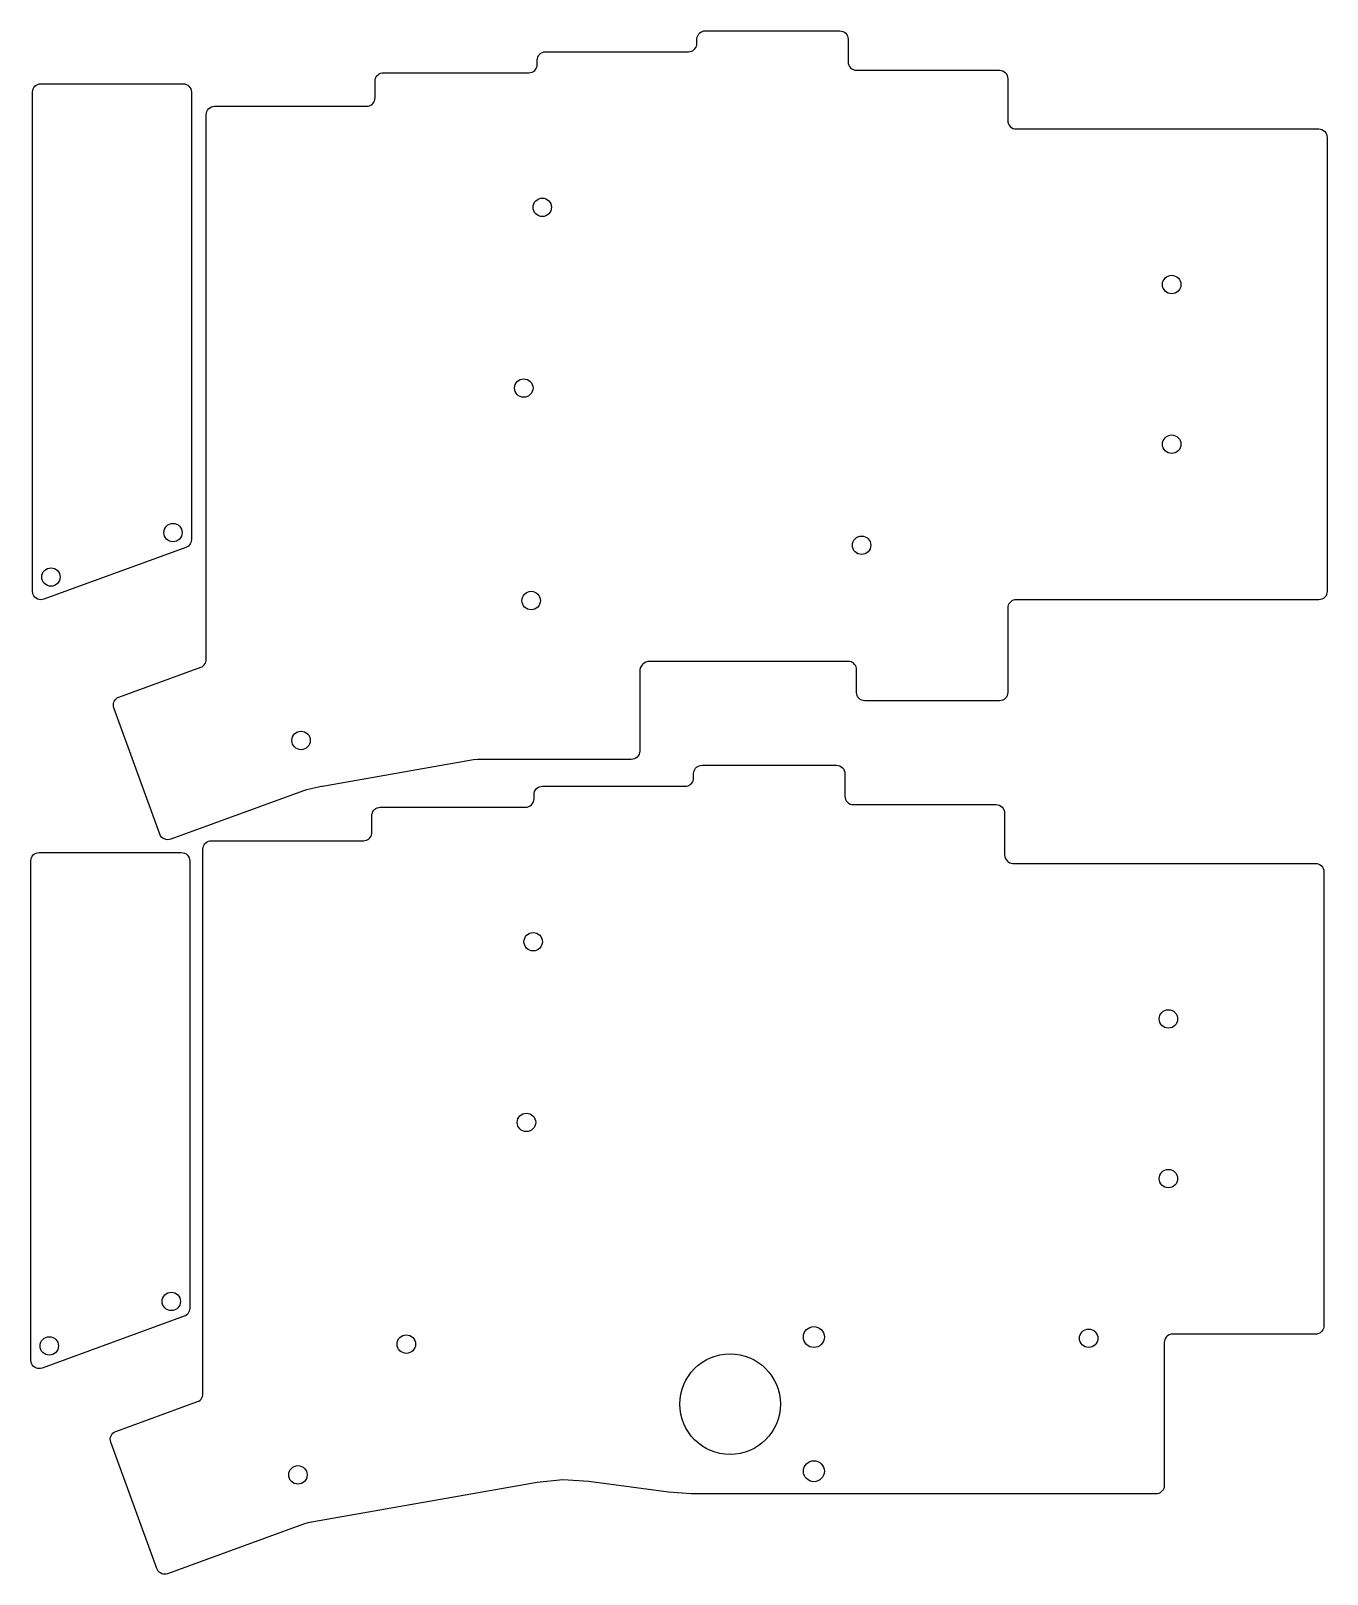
# Model space of a CAD drawing. Header units: inches. Extents: x 1 to 156, y 111 to 295.
import ezdxf

# ---------------------------------------------------------------- set-up
doc = ezdxf.new("R2010")
doc.units = ezdxf.units.IN
doc.header["$MEASUREMENT"] = 0

# ---------------------------------------------------------------- blocks, each defined once
blk = doc.blocks.new('block 2')
at = {"color": 7, "lineweight": 25, "true_color": 0xffffff}
blk.add_open_spline([(125.97, 139.52), (125.97, 138.91), (126.46, 138.42), (127.07, 138.42), (127.67, 138.42), (128.17, 138.91), (128.17, 139.52), (128.17, 140.12), (127.67, 140.62), (127.07, 140.62), (126.46, 140.62), (125.97, 140.12), (125.97, 139.52), (125.97, 139.52), (125.97, 139.52), (125.97, 139.52), (125.97, 139.52), (125.97, 139.52), (125.97, 139.52)], degree=3, knots=[0, 0, 0, 0, 1, 1, 1, 2, 2, 2, 3, 3, 3, 4, 4, 4, 5, 5, 5, 6, 6, 6, 6], dxfattribs=at)
blk = doc.blocks.new('block 3')
at = {"color": 7, "lineweight": 25, "true_color": 0xffffff}
for points in [[(78.93, 205.38), (79.1, 205.39), (79.27, 205.44), (79.43, 205.51), (79.57, 205.61), (79.7, 205.74), (79.8, 205.88), (79.87, 206.04), (79.92, 206.21), (79.93, 206.38)], [(79.93, 206.88), (79.95, 207.05), (79.99, 207.22), (80.06, 207.38), (80.16, 207.52), (80.29, 207.65), (80.43, 207.75), (80.59, 207.82), (80.76, 207.86), (80.93, 207.88)], [(79.93, 206.38), (79.93, 206.88)], [(80.93, 207.88), (96.98, 207.88)], [(96.98, 207.88), (97.18, 207.86), (97.37, 207.8), (97.54, 207.71), (97.69, 207.59), (97.82, 207.44), (97.91, 207.26), (97.97, 207.07), (97.98, 206.88)], [(97.98, 206.88), (97.98, 204.18)], [(60.88, 204.38), (60.9, 204.57), (60.95, 204.76), (61.05, 204.93), (61.17, 205.09), (61.32, 205.21), (61.49, 205.3), (61.68, 205.36), (61.88, 205.38)], [(60.88, 203.88), (60.88, 204.38)], [(61.88, 205.38), (78.93, 205.38)], [(41.53, 201.88), (41.54, 202.05), (41.59, 202.22), (41.66, 202.38), (41.76, 202.52), (41.88, 202.64), (42.02, 202.74), (42.18, 202.82), (42.35, 202.86), (42.53, 202.88)], [(42.53, 202.88), (59.88, 202.88)], [(59.88, 202.88), (60.07, 202.9), (60.26, 202.95), (60.43, 203.05), (60.58, 203.17), (60.71, 203.32), (60.8, 203.5), (60.86, 203.68), (60.88, 203.88)], [(97.98, 204.18), (98, 203.98), (98.06, 203.8), (98.15, 203.62), (98.28, 203.47), (98.43, 203.35), (98.6, 203.25), (98.79, 203.2), (98.98, 203.18)], [(98.98, 203.18), (116.04, 203.18)], [(116.04, 203.18), (116.23, 203.16), (116.42, 203.1), (116.59, 203.01), (116.75, 202.89), (116.87, 202.73), (116.96, 202.56), (117.02, 202.37), (117.04, 202.18)], [(41.53, 199.88), (41.53, 201.88)], [(117.04, 202.18), (117.04, 197.18)], [(21.37, 197.88), (21.39, 198.05), (21.43, 198.22), (21.51, 198.38), (21.61, 198.52), (21.73, 198.64), (21.87, 198.74), (22.03, 198.82), (22.2, 198.86), (22.37, 198.88)], [(22.37, 198.88), (40.53, 198.88)], [(40.53, 198.88), (40.7, 198.89), (40.87, 198.94), (41.03, 199.01), (41.17, 199.11), (41.3, 199.24), (41.4, 199.38), (41.47, 199.54), (41.51, 199.71), (41.53, 199.88)], [(21.37, 132.9), (21.37, 197.88)], [(117.04, 197.18), (117.06, 196.98), (117.11, 196.79), (117.21, 196.62), (117.33, 196.47), (117.48, 196.35), (117.66, 196.25), (117.84, 196.2), (118.04, 196.18)], [(118.04, 196.18), (134.29, 196.18), (134.29, 196.18), (154.15, 196.18)], [(154.15, 196.18), (154.34, 196.16), (154.53, 196.1), (154.7, 196.01), (154.85, 195.88), (154.98, 195.73), (155.07, 195.56), (155.13, 195.37), (155.15, 195.18)], [(155.15, 195.18), (155.15, 141.02)], [(137.09, 140.02), (136.92, 140), (136.75, 139.96), (136.59, 139.88), (136.45, 139.78), (136.33, 139.66), (136.23, 139.52), (136.15, 139.36), (136.11, 139.19), (136.09, 139.02)], [(154.15, 140.02), (137.09, 140.02)], [(155.15, 141.02), (155.13, 140.84), (155.09, 140.67), (155.01, 140.52), (154.91, 140.37), (154.79, 140.25), (154.65, 140.15), (154.49, 140.08), (154.32, 140.03), (154.15, 140.02)], [(136.09, 139.02), (136.09, 121.96)], [(20.72, 131.96), (20.87, 132.03), (21.02, 132.13), (21.14, 132.25), (21.24, 132.4), (21.31, 132.56), (21.36, 132.72), (21.37, 132.9)], [(10.96, 128.41), (20.72, 131.96)], [(10.37, 127.13), (10.32, 127.32), (10.31, 127.51), (10.33, 127.71), (10.4, 127.89), (10.5, 128.06), (10.63, 128.21), (10.79, 128.33), (10.96, 128.41)], [(15.85, 112.04), (10.37, 127.13)], [(61.24, 122.32), (33.88, 117.49)], [(67.43, 122.44), (64.33, 122.62), (61.24, 122.32)], [(76.93, 121.15), (67.43, 122.44)], [(136.09, 121.96), (136.08, 121.79), (136.03, 121.62), (135.96, 121.46), (135.86, 121.32), (135.73, 121.2), (135.59, 121.1), (135.43, 121.02), (135.27, 120.98), (135.09, 120.96)], [(79.64, 120.96), (76.93, 121.15)], [(135.09, 120.96), (79.64, 120.96)], [(33.38, 117.35), (17.14, 111.44)], [(33.88, 117.49), (33.38, 117.35)], [(17.14, 111.44), (16.97, 111.4), (16.79, 111.38), (16.62, 111.4), (16.45, 111.44), (16.29, 111.52), (16.15, 111.62), (16.03, 111.74), (15.93, 111.88), (15.85, 112.04)]]:
    blk.add_lwpolyline(points, dxfattribs=at)
blk = doc.blocks.new('block 4')
at = {"color": 7, "lineweight": 25, "true_color": 0xffffff}
blk.add_open_spline([(44.54, 138.82), (44.54, 138.21), (45.03, 137.72), (45.64, 137.72), (46.25, 137.72), (46.74, 138.21), (46.74, 138.82), (46.74, 139.43), (46.25, 139.92), (45.64, 139.92), (45.03, 139.92), (44.54, 139.43), (44.54, 138.82), (44.54, 138.82), (44.54, 138.82), (44.54, 138.82), (44.54, 138.82), (44.54, 138.82), (44.54, 138.82)], degree=3, knots=[0, 0, 0, 0, 1, 1, 1, 2, 2, 2, 3, 3, 3, 4, 4, 4, 5, 5, 5, 6, 6, 6, 6], dxfattribs=at)
blk = doc.blocks.new('block 5')
at = {"color": 7, "lineweight": 25, "true_color": 0xffffff}
blk.add_open_spline([(31.6, 123.23), (31.6, 122.62), (32.09, 122.13), (32.7, 122.13), (33.31, 122.13), (33.8, 122.62), (33.8, 123.23), (33.8, 123.83), (33.31, 124.33), (32.7, 124.33), (32.09, 124.33), (31.6, 123.83), (31.6, 123.23), (31.6, 123.23), (31.6, 123.23), (31.6, 123.23), (31.6, 123.23), (31.6, 123.23), (31.6, 123.23)], degree=3, knots=[0, 0, 0, 0, 1, 1, 1, 2, 2, 2, 3, 3, 3, 4, 4, 4, 5, 5, 5, 6, 6, 6, 6], dxfattribs=at)
blk = doc.blocks.new('block 6')
at = {"color": 7, "lineweight": 25, "true_color": 0xffffff}
blk.add_open_spline([(135.49, 177.62), (135.49, 177.02), (135.98, 176.52), (136.59, 176.52), (137.2, 176.52), (137.69, 177.02), (137.69, 177.62), (137.69, 178.23), (137.2, 178.72), (136.59, 178.72), (135.98, 178.72), (135.49, 178.23), (135.49, 177.62), (135.49, 177.62), (135.49, 177.62), (135.49, 177.62), (135.49, 177.62), (135.49, 177.62), (135.49, 177.62)], degree=3, knots=[0, 0, 0, 0, 1, 1, 1, 2, 2, 2, 3, 3, 3, 4, 4, 4, 5, 5, 5, 6, 6, 6, 6], dxfattribs=at)
blk = doc.blocks.new('block 7')
at = {"color": 7, "lineweight": 25, "true_color": 0xffffff}
blk.add_open_spline([(135.49, 158.57), (135.49, 157.96), (135.98, 157.47), (136.59, 157.47), (137.2, 157.47), (137.69, 157.96), (137.69, 158.57), (137.69, 159.18), (137.2, 159.67), (136.59, 159.67), (135.98, 159.67), (135.49, 159.18), (135.49, 158.57), (135.49, 158.57), (135.49, 158.57), (135.49, 158.57), (135.49, 158.57), (135.49, 158.57), (135.49, 158.57)], degree=3, knots=[0, 0, 0, 0, 1, 1, 1, 2, 2, 2, 3, 3, 3, 4, 4, 4, 5, 5, 5, 6, 6, 6, 6], dxfattribs=at)
blk = doc.blocks.new('block 8')
at = {"color": 7, "lineweight": 25, "true_color": 0xffffff}
blk.add_open_spline([(58.88, 165.27), (58.88, 164.66), (59.37, 164.17), (59.98, 164.17), (60.58, 164.17), (61.08, 164.66), (61.08, 165.27), (61.08, 165.88), (60.58, 166.37), (59.98, 166.37), (59.37, 166.37), (58.88, 165.88), (58.88, 165.27), (58.88, 165.27), (58.88, 165.27), (58.88, 165.27), (58.88, 165.27), (58.88, 165.27), (58.88, 165.27)], degree=3, knots=[0, 0, 0, 0, 1, 1, 1, 2, 2, 2, 3, 3, 3, 4, 4, 4, 5, 5, 5, 6, 6, 6, 6], dxfattribs=at)
blk = doc.blocks.new('block 9')
at = {"color": 7, "lineweight": 25, "true_color": 0xffffff}
blk.add_open_spline([(59.68, 186.83), (59.68, 186.22), (60.17, 185.73), (60.78, 185.73), (61.38, 185.73), (61.88, 186.22), (61.88, 186.83), (61.88, 187.43), (61.38, 187.93), (60.78, 187.93), (60.17, 187.93), (59.68, 187.43), (59.68, 186.83), (59.68, 186.83), (59.68, 186.83), (59.68, 186.83), (59.68, 186.83), (59.68, 186.83), (59.68, 186.83)], degree=3, knots=[0, 0, 0, 0, 1, 1, 1, 2, 2, 2, 3, 3, 3, 4, 4, 4, 5, 5, 5, 6, 6, 6, 6], dxfattribs=at)
blk = doc.blocks.new('block 10')
at = {"color": 7, "lineweight": 25, "true_color": 0xffffff}
blk.add_open_spline([(93.03, 123.66), (93.03, 122.97), (93.59, 122.41), (94.28, 122.41), (94.97, 122.41), (95.53, 122.97), (95.53, 123.66), (95.53, 124.35), (94.97, 124.91), (94.28, 124.91), (93.59, 124.91), (93.03, 124.35), (93.03, 123.66), (93.03, 123.66), (93.03, 123.66), (93.03, 123.66), (93.03, 123.66), (93.03, 123.66), (93.03, 123.66)], degree=3, knots=[0, 0, 0, 0, 1, 1, 1, 2, 2, 2, 3, 3, 3, 4, 4, 4, 5, 5, 5, 6, 6, 6, 6], dxfattribs=at)
blk = doc.blocks.new('block 11')
at = {"color": 7, "lineweight": 25, "true_color": 0xffffff}
blk.add_open_spline([(93.03, 139.67), (93.03, 138.98), (93.59, 138.42), (94.28, 138.42), (94.97, 138.42), (95.53, 138.98), (95.53, 139.67), (95.53, 140.36), (94.97, 140.92), (94.28, 140.92), (93.59, 140.92), (93.03, 140.36), (93.03, 139.67), (93.03, 139.67), (93.03, 139.67), (93.03, 139.67), (93.03, 139.67), (93.03, 139.67), (93.03, 139.67)], degree=3, knots=[0, 0, 0, 0, 1, 1, 1, 2, 2, 2, 3, 3, 3, 4, 4, 4, 5, 5, 5, 6, 6, 6, 6], dxfattribs=at)
blk = doc.blocks.new('block 12')
at = {"color": 7, "lineweight": 25, "true_color": 0xffffff}
blk.add_open_spline([(78.28, 131.66), (78.28, 128.35), (80.97, 125.66), (84.28, 125.66), (87.6, 125.66), (90.28, 128.35), (90.28, 131.66), (90.28, 134.98), (87.6, 137.67), (84.28, 137.67), (80.97, 137.67), (78.28, 134.98), (78.28, 131.66), (78.28, 131.66), (78.28, 131.66), (78.28, 131.66), (78.28, 131.66), (78.28, 131.66), (78.28, 131.66)], degree=3, knots=[0, 0, 0, 0, 1, 1, 1, 2, 2, 2, 3, 3, 3, 4, 4, 4, 5, 5, 5, 6, 6, 6, 6], dxfattribs=at)
blk = doc.blocks.new('block 13')
at = {"color": 7, "lineweight": 25, "true_color": 0xffffff}
blk.add_open_spline([(59.44, 227.53), (59.44, 226.92), (59.93, 226.43), (60.54, 226.43), (61.15, 226.43), (61.64, 226.92), (61.64, 227.53), (61.64, 228.13), (61.15, 228.63), (60.54, 228.63), (59.93, 228.63), (59.44, 228.13), (59.44, 227.53), (59.44, 227.53), (59.44, 227.53), (59.44, 227.53), (59.44, 227.53), (59.44, 227.53), (59.44, 227.53)], degree=3, knots=[0, 0, 0, 0, 1, 1, 1, 2, 2, 2, 3, 3, 3, 4, 4, 4, 5, 5, 5, 6, 6, 6, 6], dxfattribs=at)
blk = doc.blocks.new('block 14')
at = {"color": 7, "lineweight": 25, "true_color": 0xffffff}
blk.add_open_spline([(31.98, 210.84), (31.98, 210.23), (32.48, 209.74), (33.08, 209.74), (33.69, 209.74), (34.18, 210.23), (34.18, 210.84), (34.18, 211.44), (33.69, 211.94), (33.08, 211.94), (32.48, 211.94), (31.98, 211.44), (31.98, 210.84), (31.98, 210.84), (31.98, 210.84), (31.98, 210.84), (31.98, 210.84), (31.98, 210.84), (31.98, 210.84)], degree=3, knots=[0, 0, 0, 0, 1, 1, 1, 2, 2, 2, 3, 3, 3, 4, 4, 4, 5, 5, 5, 6, 6, 6, 6], dxfattribs=at)
blk = doc.blocks.new('block 15')
at = {"color": 7, "lineweight": 25, "true_color": 0xffffff}
blk.add_open_spline([(135.88, 265.23), (135.88, 264.63), (136.37, 264.13), (136.98, 264.13), (137.59, 264.13), (138.08, 264.63), (138.08, 265.23), (138.08, 265.84), (137.59, 266.33), (136.98, 266.33), (136.37, 266.33), (135.88, 265.84), (135.88, 265.23), (135.88, 265.23), (135.88, 265.23), (135.88, 265.23), (135.88, 265.23), (135.88, 265.23), (135.88, 265.23)], degree=3, knots=[0, 0, 0, 0, 1, 1, 1, 2, 2, 2, 3, 3, 3, 4, 4, 4, 5, 5, 5, 6, 6, 6, 6], dxfattribs=at)
blk = doc.blocks.new('block 16')
at = {"color": 7, "lineweight": 25, "true_color": 0xffffff}
blk.add_open_spline([(135.88, 246.18), (135.88, 245.57), (136.37, 245.08), (136.98, 245.08), (137.59, 245.08), (138.08, 245.57), (138.08, 246.18), (138.08, 246.79), (137.59, 247.28), (136.98, 247.28), (136.37, 247.28), (135.88, 246.79), (135.88, 246.18), (135.88, 246.18), (135.88, 246.18), (135.88, 246.18), (135.88, 246.18), (135.88, 246.18), (135.88, 246.18)], degree=3, knots=[0, 0, 0, 0, 1, 1, 1, 2, 2, 2, 3, 3, 3, 4, 4, 4, 5, 5, 5, 6, 6, 6, 6], dxfattribs=at)
blk = doc.blocks.new('block 17')
at = {"color": 7, "lineweight": 25, "true_color": 0xffffff}
blk.add_open_spline([(98.87, 234.13), (98.87, 233.52), (99.36, 233.03), (99.97, 233.03), (100.58, 233.03), (101.07, 233.52), (101.07, 234.13), (101.07, 234.74), (100.58, 235.23), (99.97, 235.23), (99.36, 235.23), (98.87, 234.74), (98.87, 234.13), (98.87, 234.13), (98.87, 234.13), (98.87, 234.13), (98.87, 234.13), (98.87, 234.13), (98.87, 234.13)], degree=3, knots=[0, 0, 0, 0, 1, 1, 1, 2, 2, 2, 3, 3, 3, 4, 4, 4, 5, 5, 5, 6, 6, 6, 6], dxfattribs=at)
blk = doc.blocks.new('block 18')
at = {"color": 7, "lineweight": 25, "true_color": 0xffffff}
blk.add_open_spline([(60.76, 274.44), (60.76, 273.83), (61.26, 273.34), (61.86, 273.34), (62.47, 273.34), (62.96, 273.83), (62.96, 274.44), (62.96, 275.04), (62.47, 275.54), (61.86, 275.54), (61.26, 275.54), (60.76, 275.04), (60.76, 274.44), (60.76, 274.44), (60.76, 274.44), (60.76, 274.44), (60.76, 274.44), (60.76, 274.44), (60.76, 274.44)], degree=3, knots=[0, 0, 0, 0, 1, 1, 1, 2, 2, 2, 3, 3, 3, 4, 4, 4, 5, 5, 5, 6, 6, 6, 6], dxfattribs=at)
blk = doc.blocks.new('block 19')
at = {"color": 7, "lineweight": 25, "true_color": 0xffffff}
blk.add_open_spline([(58.56, 252.88), (58.56, 252.27), (59.05, 251.78), (59.66, 251.78), (60.27, 251.78), (60.76, 252.27), (60.76, 252.88), (60.76, 253.49), (60.27, 253.98), (59.66, 253.98), (59.05, 253.98), (58.56, 253.49), (58.56, 252.88), (58.56, 252.88), (58.56, 252.88), (58.56, 252.88), (58.56, 252.88), (58.56, 252.88), (58.56, 252.88)], degree=3, knots=[0, 0, 0, 0, 1, 1, 1, 2, 2, 2, 3, 3, 3, 4, 4, 4, 5, 5, 5, 6, 6, 6, 6], dxfattribs=at)
blk = doc.blocks.new('block 20')
at = {"color": 7, "lineweight": 25, "true_color": 0xffffff}
for points in [[(80.32, 294.49), (80.33, 294.66), (80.38, 294.83), (80.45, 294.99), (80.55, 295.13), (80.67, 295.26), (80.82, 295.36), (80.97, 295.43), (81.14, 295.48), (81.32, 295.49)], [(81.32, 295.49), (97.37, 295.49)], [(97.37, 295.49), (97.56, 295.47), (97.75, 295.41), (97.93, 295.32), (98.08, 295.2), (98.2, 295.05), (98.29, 294.87), (98.35, 294.69), (98.37, 294.49)], [(61.26, 291.99), (61.28, 292.19), (61.34, 292.37), (61.43, 292.55), (61.56, 292.7), (61.71, 292.82), (61.88, 292.91), (62.07, 292.97), (62.26, 292.99)], [(62.26, 292.99), (79.32, 292.99)], [(79.32, 292.99), (79.49, 293.01), (79.66, 293.05), (79.82, 293.12), (79.96, 293.22), (80.08, 293.35), (80.18, 293.49), (80.26, 293.65), (80.3, 293.82), (80.32, 293.99)], [(80.32, 293.99), (80.32, 294.49)], [(98.37, 294.49), (98.37, 291.79)], [(60.26, 290.49), (60.46, 290.51), (60.64, 290.57), (60.82, 290.66), (60.97, 290.78), (61.09, 290.93), (61.19, 291.11), (61.24, 291.29), (61.26, 291.49)], [(61.26, 291.49), (61.26, 291.99)], [(98.37, 291.79), (98.39, 291.59), (98.45, 291.41), (98.54, 291.23), (98.66, 291.08), (98.81, 290.96), (98.99, 290.87), (99.18, 290.81), (99.37, 290.79)], [(41.91, 289.49), (41.93, 289.66), (41.97, 289.83), (42.04, 289.99), (42.14, 290.13), (42.27, 290.26), (42.41, 290.36), (42.57, 290.43), (42.74, 290.47), (42.91, 290.49)], [(41.91, 287.49), (41.91, 289.49)], [(42.91, 290.49), (60.26, 290.49)], [(99.37, 290.79), (116.42, 290.79)], [(116.42, 290.79), (116.62, 290.77), (116.81, 290.71), (116.98, 290.62), (117.13, 290.5), (117.26, 290.35), (117.35, 290.17), (117.4, 289.98), (117.42, 289.79)], [(117.42, 289.79), (117.42, 284.79)], [(40.91, 286.49), (41.09, 286.5), (41.26, 286.55), (41.41, 286.62), (41.56, 286.72), (41.68, 286.85), (41.78, 286.99), (41.85, 287.15), (41.9, 287.32), (41.91, 287.49)], [(21.76, 285.49), (21.78, 285.68), (21.83, 285.87), (21.93, 286.04), (22.05, 286.2), (22.2, 286.32), (22.38, 286.41), (22.56, 286.47), (22.76, 286.49)], [(21.76, 220.51), (21.76, 285.49)], [(22.76, 286.49), (40.91, 286.49)], [(117.42, 284.79), (117.44, 284.59), (117.5, 284.41), (117.59, 284.23), (117.72, 284.08), (117.87, 283.96), (118.04, 283.86), (118.23, 283.81), (118.42, 283.79)], [(118.42, 283.79), (154.53, 283.79)], [(154.53, 283.79), (154.73, 283.77), (154.91, 283.71), (155.09, 283.62), (155.24, 283.5), (155.36, 283.34), (155.46, 283.17), (155.51, 282.98), (155.53, 282.79)], [(155.53, 282.79), (155.53, 228.63)], [(155.53, 228.63), (155.51, 228.43), (155.46, 228.24), (155.36, 228.07), (155.24, 227.92), (155.09, 227.79), (154.91, 227.7), (154.73, 227.65), (154.53, 227.63)], [(118.42, 227.63), (118.25, 227.61), (118.08, 227.57), (117.92, 227.49), (117.78, 227.39), (117.66, 227.27), (117.56, 227.13), (117.48, 226.97), (117.44, 226.8), (117.42, 226.63)], [(117.42, 226.63), (117.42, 216.57)], [(154.53, 227.63), (118.42, 227.63)], [(11.35, 216.02), (21.1, 219.57)], [(21.1, 219.57), (21.26, 219.64), (21.4, 219.74), (21.52, 219.87), (21.62, 220.01), (21.7, 220.17), (21.74, 220.34), (21.76, 220.51)], [(74.69, 220.27), (74.46, 220.25), (74.23, 220.18), (74.02, 220.07), (73.84, 219.92), (73.69, 219.74), (73.58, 219.53), (73.51, 219.31), (73.49, 219.07)], [(98.37, 220.27), (74.69, 220.27)], [(99.37, 219.27), (99.36, 219.45), (99.31, 219.62), (99.24, 219.78), (99.14, 219.92), (99.01, 220.04), (98.87, 220.14), (98.71, 220.21), (98.54, 220.26), (98.37, 220.27)], [(99.37, 216.57), (99.37, 219.27)], [(73.49, 219.07), (73.49, 209.57)], [(10.75, 214.74), (10.7, 214.91), (10.69, 215.08), (10.7, 215.25), (10.75, 215.42), (10.82, 215.58), (10.92, 215.72), (11.04, 215.85), (11.19, 215.95), (11.35, 216.02)], [(100.37, 215.57), (100.18, 215.59), (99.99, 215.65), (99.81, 215.74), (99.66, 215.87), (99.54, 216.02), (99.45, 216.19), (99.39, 216.38), (99.37, 216.57)], [(116.42, 215.57), (100.37, 215.57)], [(117.42, 216.57), (117.4, 216.38), (117.35, 216.19), (117.26, 216.02), (117.13, 215.87), (116.98, 215.74), (116.81, 215.65), (116.62, 215.59), (116.42, 215.57)], [(16.24, 199.65), (10.75, 214.74)], [(53.66, 208.53), (35.64, 205.35)], [(54.18, 208.57), (53.66, 208.53)], [(72.49, 208.57), (54.18, 208.57)], [(73.49, 209.57), (73.47, 209.38), (73.41, 209.19), (73.32, 209.02), (73.2, 208.86), (73.05, 208.74), (72.87, 208.65), (72.69, 208.59), (72.49, 208.57)], [(33.36, 204.82), (17.52, 199.05)], [(33.73, 204.93), (33.36, 204.82)], [(35.51, 205.33), (33.73, 204.93)], [(35.64, 205.35), (35.51, 205.33)], [(17.52, 199.05), (17.33, 199.01), (17.13, 199), (16.94, 199.02), (16.76, 199.09), (16.59, 199.19), (16.44, 199.32), (16.32, 199.48), (16.24, 199.65)]]:
    blk.add_lwpolyline(points, dxfattribs=at)
blk = doc.blocks.new('block 21')
at = {"color": 7, "lineweight": 25, "true_color": 0xffffff}
blk.add_open_spline([(16.7, 235.64), (16.7, 235.03), (17.19, 234.54), (17.79, 234.54), (18.4, 234.54), (18.89, 235.03), (18.89, 235.64), (18.89, 236.24), (18.4, 236.73), (17.79, 236.73), (17.19, 236.73), (16.7, 236.24), (16.7, 235.64), (16.7, 235.64), (16.7, 235.64), (16.7, 235.64), (16.7, 235.64), (16.7, 235.64), (16.7, 235.64)], degree=3, knots=[0, 0, 0, 0, 1, 1, 1, 2, 2, 2, 3, 3, 3, 4, 4, 4, 5, 5, 5, 6, 6, 6, 6], dxfattribs=at)
blk = doc.blocks.new('block 22')
at = {"color": 7, "lineweight": 25, "true_color": 0xffffff}
blk.add_open_spline([(2.13, 230.33), (2.13, 229.73), (2.62, 229.24), (3.23, 229.24), (3.83, 229.24), (4.32, 229.73), (4.32, 230.33), (4.32, 230.94), (3.83, 231.43), (3.23, 231.43), (2.62, 231.43), (2.13, 230.94), (2.13, 230.33), (2.13, 230.33), (2.13, 230.33), (2.13, 230.33), (2.13, 230.33), (2.13, 230.33), (2.13, 230.33)], degree=3, knots=[0, 0, 0, 0, 1, 1, 1, 2, 2, 2, 3, 3, 3, 4, 4, 4, 5, 5, 5, 6, 6, 6, 6], dxfattribs=at)
blk = doc.blocks.new('block 23')
at = {"color": 7, "lineweight": 25, "true_color": 0xffffff}
for points in [[(1.03, 288.19), (1.05, 288.39), (1.11, 288.57), (1.2, 288.75), (1.32, 288.9), (1.48, 289.02), (1.65, 289.11), (1.84, 289.17), (2.03, 289.19)], [(2.03, 289.19), (18.99, 289.19)], [(18.99, 289.19), (19.19, 289.17), (19.37, 289.11), (19.55, 289.02), (19.7, 288.9), (19.82, 288.75), (19.91, 288.57), (19.97, 288.39), (19.99, 288.19)], [(1.03, 228.62), (1.03, 288.19)], [(19.99, 288.19), (19.99, 234.8)], [(19.33, 233.86), (2.37, 227.69)], [(19.99, 234.8), (19.97, 234.62), (19.93, 234.46), (19.86, 234.3), (19.76, 234.16), (19.63, 234.03), (19.49, 233.93), (19.33, 233.86)], [(2.37, 227.69), (2.19, 227.64), (2, 227.63), (1.81, 227.65), (1.62, 227.71), (1.46, 227.81), (1.31, 227.93), (1.19, 228.08), (1.11, 228.25), (1.05, 228.43), (1.03, 228.62)]]:
    blk.add_lwpolyline(points, dxfattribs=at)
blk = doc.blocks.new('block 24')
at = {"color": 7, "lineweight": 25, "true_color": 0xffffff}
blk.add_open_spline([(16.5, 143.91), (16.5, 143.31), (16.99, 142.82), (17.59, 142.82), (18.2, 142.82), (18.69, 143.31), (18.69, 143.91), (18.69, 144.52), (18.2, 145.01), (17.59, 145.01), (16.99, 145.01), (16.5, 144.52), (16.5, 143.91), (16.5, 143.91), (16.5, 143.91), (16.5, 143.91), (16.5, 143.91), (16.5, 143.91), (16.5, 143.91)], degree=3, knots=[0, 0, 0, 0, 1, 1, 1, 2, 2, 2, 3, 3, 3, 4, 4, 4, 5, 5, 5, 6, 6, 6, 6], dxfattribs=at)
blk = doc.blocks.new('block 25')
at = {"color": 7, "lineweight": 25, "true_color": 0xffffff}
blk.add_open_spline([(1.93, 138.61), (1.93, 138.01), (2.42, 137.52), (3.03, 137.52), (3.63, 137.52), (4.12, 138.01), (4.12, 138.61), (4.12, 139.22), (3.63, 139.71), (3.03, 139.71), (2.42, 139.71), (1.93, 139.22), (1.93, 138.61), (1.93, 138.61), (1.93, 138.61), (1.93, 138.61), (1.93, 138.61), (1.93, 138.61), (1.93, 138.61)], degree=3, knots=[0, 0, 0, 0, 1, 1, 1, 2, 2, 2, 3, 3, 3, 4, 4, 4, 5, 5, 5, 6, 6, 6, 6], dxfattribs=at)
blk = doc.blocks.new('block 26')
at = {"color": 7, "lineweight": 25, "true_color": 0xffffff}
for points in [[(0.83, 196.47), (0.85, 196.67), (0.91, 196.85), (1, 197.03), (1.12, 197.18), (1.28, 197.3), (1.45, 197.39), (1.64, 197.45), (1.83, 197.47)], [(1.83, 197.47), (18.79, 197.47)], [(18.79, 197.47), (18.99, 197.45), (19.17, 197.39), (19.35, 197.3), (19.5, 197.18), (19.62, 197.03), (19.71, 196.85), (19.77, 196.67), (19.79, 196.47)], [(0.83, 136.9), (0.83, 196.47)], [(19.79, 196.47), (19.79, 143.08)], [(19.13, 142.14), (2.17, 135.97)], [(19.79, 143.08), (19.77, 142.9), (19.73, 142.74), (19.66, 142.58), (19.56, 142.44), (19.43, 142.31), (19.29, 142.21), (19.13, 142.14)], [(2.17, 135.97), (1.99, 135.92), (1.8, 135.91), (1.61, 135.93), (1.42, 135.99), (1.26, 136.09), (1.11, 136.21), (0.99, 136.36), (0.91, 136.53), (0.85, 136.71), (0.83, 136.9)]]:
    blk.add_lwpolyline(points, dxfattribs=at)

msp = doc.modelspace()

# ---------------------------------------------------------------- block references
for name in ['block 20', 'block 23', 'block 18', 'block 15', 'block 19', 'block 16', 'block 21', 'block 17', 'block 22', 'block 13', 'block 14', 'block 3', 'block 26', 'block 9', 'block 6', 'block 8', 'block 7', 'block 24', 'block 11', 'block 2', 'block 25', 'block 4', 'block 12', 'block 5', 'block 10']:
    msp.add_blockref(name, (0, 0))

doc.saveas('drawing.dxf')
